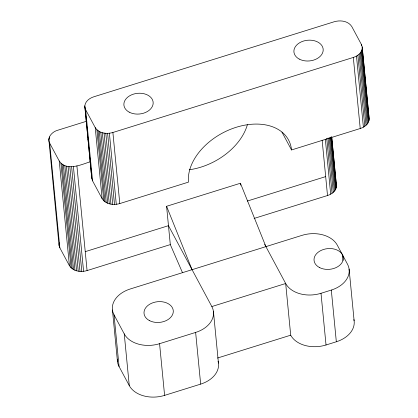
<?xml version="1.0" encoding="UTF-8"?>
<svg xmlns="http://www.w3.org/2000/svg" width="418" height="418" viewBox="0 0 418 418"><rect width="100%" height="100%" fill="white"/><g stroke="black" fill="none" stroke-linecap="round" stroke-linejoin="round"><path stroke-width="0.63" d="M90.523 161.661C81.468 164.525 66.41 171.741 59.241 161.014L49.679 143.17C46.638 137.37 52.412 131.576 57.778 130.233L86.244 121.345M59.184 242.848L59.053 245.397L59.852 247.843L69.414 265.686C73.009 271.517 81.019 272.405 87.08 270.582L170.309 244.603L166.583 206.293L240.434 183.241L265.911 246.63M84.807 106.036C85.162 101.308 89.567 98.131 93.752 96.814L334.186 21.762C340.247 19.939 348.251 20.827 351.851 26.658L361.413 44.496L362.213 46.941L369.12 118.017C369.695 123.268 364.773 127.161 360.222 128.514L291.529 149.957A55.087 37.359 -28.2 0 0 236.238 127.276A55.087 37.359 -28.2 0 0 188.487 182.123L119.794 203.571C113.733 205.395 105.723 204.506 102.128 198.67L92.561 180.832L91.767 178.387L84.807 106.036L91.767 178.387M254.107 218.442L327.513 195.525C332.059 194.171 336.986 190.279 336.406 185.033L331.699 136.571M84.859 107.311L85.653 109.756L95.22 127.594C98.815 133.431 106.825 134.319 112.886 132.496L353.315 57.438C357.865 56.085 362.787 52.193 362.213 46.941M85.241 251.657L168.47 225.678L211.832 306.551A27.546 19.479 -5.6 0 1 195.634 332.43L200.661 384.121L164.598 395.381A27.546 19.479 -5.6 0 1 129.272 385.584L119.067 366.555A27.546 19.479 -5.6 0 1 117.364 359.114M247.294 201.068L325.674 176.6M211.832 306.551L285.677 283.498A27.546 19.479 -5.6 0 0 321.003 293.295L331.307 290.076A27.546 19.479 -5.6 0 0 347.504 264.197L337.3 245.167A27.546 19.479 -5.6 0 0 301.974 235.371L130.238 288.984A27.546 19.479 -5.6 0 0 114.041 314.864L119.067 366.555M114.041 314.864L124.245 333.893A27.546 19.479 -5.6 0 0 159.571 343.69L195.634 332.43M217.475 358.048L290.703 335.189A27.546 19.479 -5.6 0 0 326.03 344.986L336.333 341.767A27.546 19.479 -5.6 0 0 353.9 319.524M281.962 132.119L291.529 149.957M264.683 244.342L285.677 283.498L290.703 335.189M170.309 244.603L182.494 272.698M166.583 206.293L192.061 269.683M335.811 183.199L336.406 185.033M362.265 48.216L369.172 119.292M362.082 49.496L368.99 120.572M361.413 44.496L361.539 45.792M361.664 50.761L368.571 121.831M361.021 51.984L367.929 123.059M360.17 53.149L367.077 124.224M359.114 54.235L366.022 125.306M357.881 55.223L364.789 126.293M356.486 56.096L363.394 127.166M353.315 57.438L360.222 128.514M349.103 269.087L354.124 320.778M331.688 137.198L336.459 186.308M331.375 137.188L336.276 187.583M342.405 254.682L342.969 260.498M330.837 137.156L335.858 188.847M330.131 137.736L335.22 190.07M329.154 137.606L334.363 191.235M328.036 138.044L333.313 192.322M326.74 138.389L332.075 193.309M325.345 139.262L330.685 194.182M322.137 140.223L327.513 195.525M331.307 290.076L336.333 341.767M321.003 293.295L326.03 344.986M240.434 183.241L240.622 185.179M213.431 311.441L218.452 363.132M159.571 343.69L164.598 395.381M112.886 132.496L119.794 203.571M109.385 133.232L116.293 204.308M107.593 133.358L114.501 204.428M105.801 133.311L112.708 204.386M124.245 333.893L129.272 385.584M104.056 133.102L110.963 204.172M102.373 132.725L109.281 203.801M100.795 132.198L107.703 203.268M99.338 131.518L106.245 202.594M98.031 130.703L104.939 201.779M96.898 129.768L103.805 200.844M95.22 127.594L102.128 198.67M112.442 309.973L117.468 361.664M85.653 109.756L92.561 180.832M76.907 165.909L87.08 270.582M73.411 166.646L83.584 271.319M71.614 166.772L81.787 271.444M69.827 166.725L80 271.397M68.077 166.516L78.25 271.188M66.399 166.139L76.572 270.812M64.816 165.612L74.989 270.284M63.358 164.932L73.531 269.605M62.052 164.117L72.225 268.79M60.918 163.182L71.091 267.854M59.241 161.014L69.414 265.686M49.428 136.911L49.554 138.201M49.679 143.17L59.852 247.843M49.01 138.175L49.136 139.466M48.828 139.45L59.053 245.397M218.071 361.251A27.546 19.479 -5.6 0 1 200.661 384.121M247.393 124.689A55.087 37.359 -28.2 0 1 189.234 169.771M88.35 140.354A14.687 10.387 -5.6 0 1 88.046 139.293M149.294 320.517A14.687 10.387 -5.6 0 0 173.094 313.092A14.687 10.387 -5.6 0 0 153.542 302.533A14.687 10.387 -5.6 0 0 149.294 320.517M319.315 267.442A14.687 10.387 -5.6 0 0 343.115 260.012A14.687 10.387 -5.6 0 0 323.563 249.457A14.687 10.387 -5.6 0 0 319.315 267.442M129.178 112.139A14.687 10.387 -5.6 0 0 152.972 104.709A14.687 10.387 -5.6 0 0 133.426 94.149A14.687 10.387 -5.6 0 0 129.178 112.139M299.199 59.063A14.687 10.387 -5.6 0 0 322.994 51.633A14.687 10.387 -5.6 0 0 303.442 41.074A14.687 10.387 -5.6 0 0 299.199 59.063"/></g></svg>
